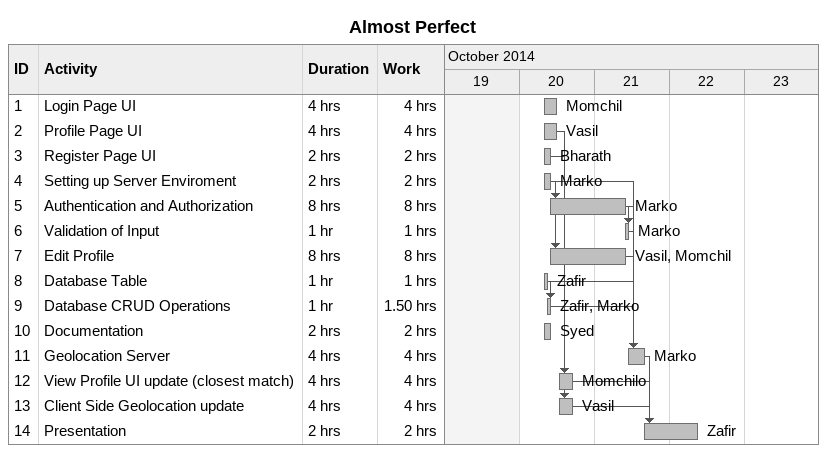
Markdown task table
Almost Perfect

| ID | Task | Duration | Start | Finish | Predecessors | Resources | Work (h) |
|---|---|---|---|---|---|---|---|
| 1 | Login Page UI | 4h | 2014-10-20 | 2014-10-20 |  | Momchil | 4 |
| 2 | Profile Page UI | 4h | 2014-10-20 | 2014-10-20 |  | Vasil | 4 |
| 3 | Register Page UI | 2h | 2014-10-20 | 2014-10-20 |  | Bharath | 2 |
| 4 | Setting up Server Enviroment | 2h | 2014-10-20 | 2014-10-20 |  | Marko | 2 |
| 5 | Authentication and Authorization | 8h | 2014-10-20 | 2014-10-21 | 4 | Marko | 8 |
| 6 | Validation of Input | 1h | 2014-10-21 | 2014-10-21 | 5 | Marko | 1 |
| 7 | Edit Profile | 8h | 2014-10-20 | 2014-10-21 | 4 | Vasil, Momchil | 8 |
| 8 | Database Table | 1h | 2014-10-20 | 2014-10-20 |  | Zafir | 1 |
| 9 | Database CRUD Operations | 1h | 2014-10-20 | 2014-10-20 | 8 | Zafir, Marko | 1.50 |
| 10 | Documentation | 2h | 2014-10-20 | 2014-10-20 |  | Syed | 2 |
| 11 | Geolocation Server | 4h | 2014-10-21 | 2014-10-21 | 4, 5, 6, 7, 8, 9 | Marko | 4 |
| 12 | View Profile UI update (closest match) | 4h | 2014-10-20 | 2014-10-20 | 2, 3 | Momchilo | 4 |
| 13 | Client Side Geolocation update | 4h | 2014-10-20 | 2014-10-20 | 2, 3 | Vasil | 4 |
| 14 | Presentation | 2h | 2014-10-21 | 2014-10-22 | 11, 13, 12 | Zafir | 2 |
